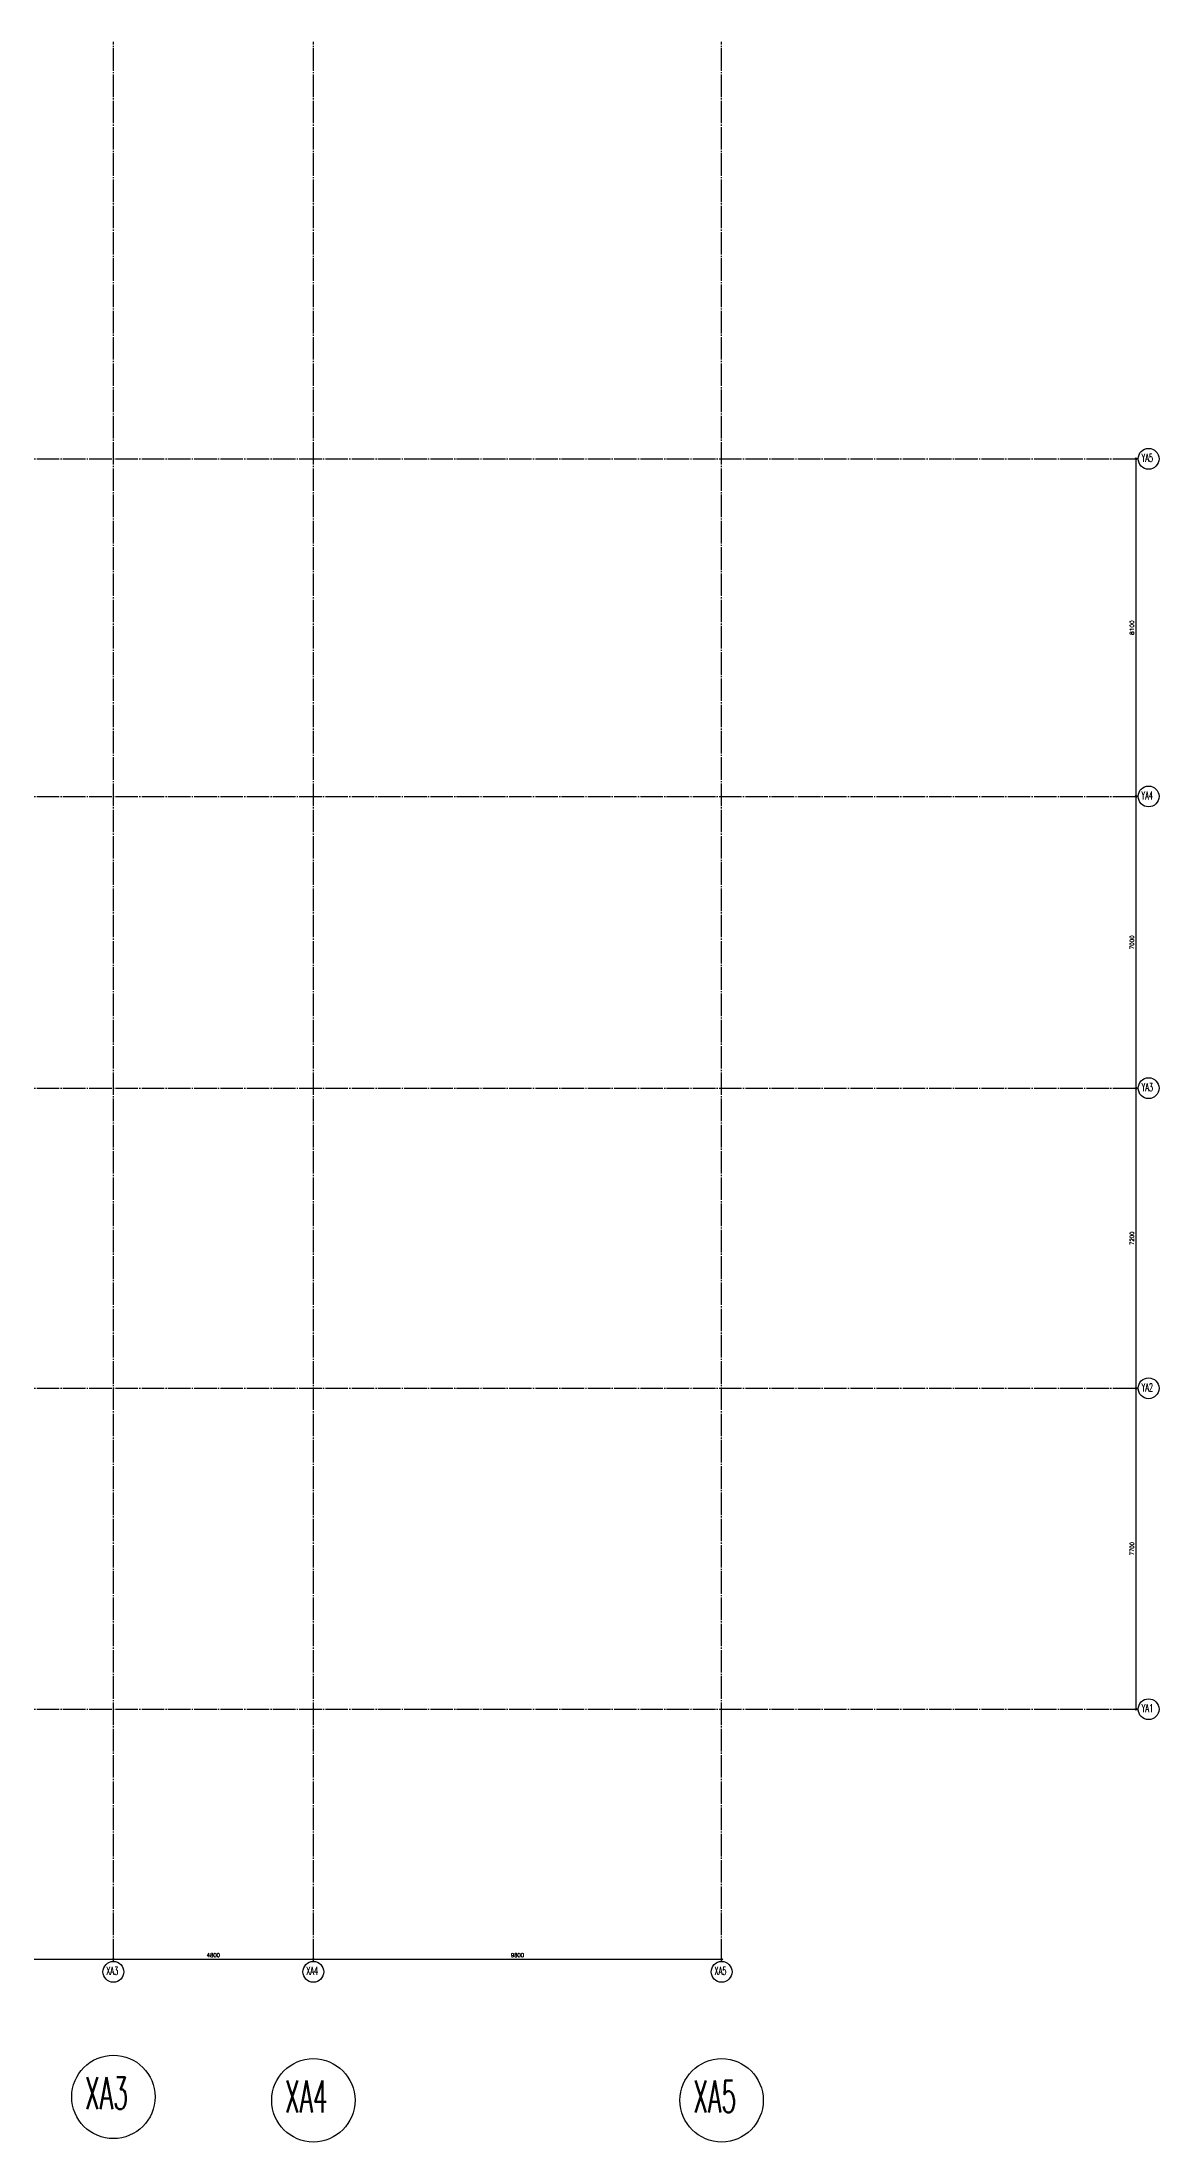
# Model space of a CAD drawing. Header units: millimetres. Extents: x 8300 to 98248, y -10383 to 40000.
# Drawn here: x 35386 to 62200, y -10383 to 40000 of the extents above; entities that cross this region are included whole.
import ezdxf
from ezdxf.enums import TextEntityAlignment as Align

# ---------------------------------------------------------------- set-up
doc = ezdxf.new("R2010")
doc.units = ezdxf.units.MM
doc.header["$LTSCALE"] = 300
doc.linetypes.add('CADEWA_LINE6', pattern=[2.1, 1.8, -0.1, 0.1, -0.1])
doc.layers.add('通り芯', color=7, linetype='CONTINUOUS')
doc.styles.add('txt2', font='txt.shx', dxfattribs={"width": 1.197332, "bigfont": 'extfont2'})

msp = doc.modelspace()

# ---------------------------------------------------------------- linework, layer by layer
at = {"layer": '通り芯', "color": 96, "linetype": 'CADEWA_LINE6', "lineweight": -3}
for p, q in [((37100, -6050), (37100, 40000)), ((41900, -6050), (41900, 40000)), ((51700, -6050), (51700, 40000)), ((8800, 30000), (61700, 30000)), ((8800, 21900), (61700, 21900)), ((8800, 14900), (61700, 14900)), ((8800, 7700), (61700, 7700)), ((8800, 0), (61700, 0))]:
    msp.add_line(p, q, dxfattribs=at)
at = {"layer": '通り芯', "color": 96, "linetype": 'Continuous', "lineweight": -3}
for p, q in [((61650, 21920), (61650, 29980)), ((61650, 14920), (61650, 21880)), ((61650, 7720), (61650, 14880)), ((61650, 20), (61650, 7680)), ((32320, -6000), (37080, -6000)), ((37120, -6000), (41880, -6000)), ((41920, -6000), (51680, -6000))]:
    msp.add_line(p, q, dxfattribs=at)
for centre, radius in [((61950, 30000), 250), ((61650, 30000), 20), ((61650, 21900), 20), ((61650, 21900), 20), ((61950, 21900), 250), ((61950, 14900), 250), ((61650, 14900), 20), ((61650, 14900), 20), ((61650, 7700), 20), ((61650, 7700), 20), ((61950, 7700), 250), ((61650, 0), 20), ((61950, 0), 250), ((37100, -6000), 20), ((37100, -6000), 20), ((41900, -6000), 20), ((41900, -6000), 20), ((51700, -6000), 20), ((37100, -6300), 250), ((41900, -6300), 250), ((51700, -6300), 250), ((37100, -9300), 1000), ((41900, -9383), 1000), ((51700, -9383), 1000)]:
    msp.add_circle(centre, radius, dxfattribs=at)

# ---------------------------------------------------------------- texts
at = {"layer": '通り芯', "color": 96, "lineweight": -3, "style": 'txt2'}
for s, height, width, p in [('YA5', 192, 0.54068, (61779, 29868)), ('YA4', 192, 0.538376, (61779, 21768)), ('YA3', 192, 0.54068, (61779, 14768)), ('YA2', 192, 0.54068, (61779, 7568)), ('YA1', 192, 0.62579, (61779, -131)), ('XA3', 192, 0.54198, (36929, -6432)), ('XA4', 192, 0.53947, (41729, -6432)), ('XA5', 192, 0.54198, (51529, -6432)), ('XA3', 768, 0.54198, (36417, -9826)), ('XA4', 768, 0.53947, (41217, -9909)), ('XA5', 768, 0.54198, (51017, -9909))]:
    msp.add_text(s, height=height, dxfattribs=dict(at, width=width)).set_placement(p, align=Align.BOTTOM_LEFT)
for s, width, p in [('8100', 1.069444, (61550, 25950)), ('7000', 1.013158, (61550, 18400)), ('7200', 0.9625, (61550, 11300)), ('7700', 0.9625, (61550, 3850))]:
    msp.add_text(s, height=96, rotation=90, dxfattribs=dict(at, width=width)).set_placement(p, align=Align.MIDDLE_CENTER)
at = {"layer": '通り芯', "color": 96, "lineweight": -3, "style": 'txt2', "width": 0.9625}
for s, p in [('4800', (39500, -5900)), ('9800', (46800, -5900))]:
    msp.add_text(s, height=96, dxfattribs=at).set_placement(p, align=Align.MIDDLE_CENTER)

doc.saveas('drawing.dxf')
